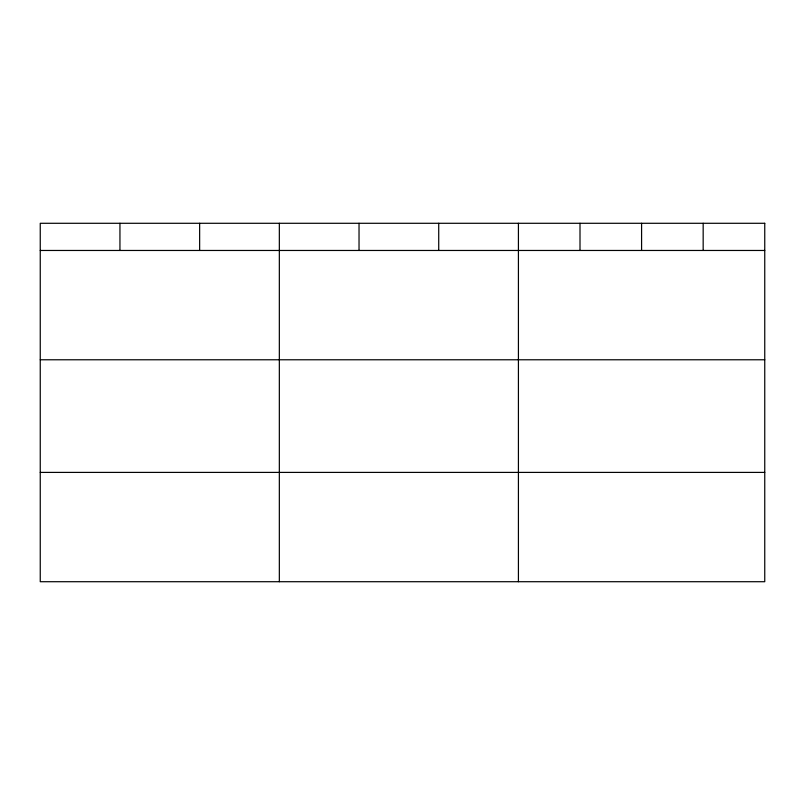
<?xml version="1.0" encoding="UTF-8"?>
<svg xmlns="http://www.w3.org/2000/svg" width="805" height="805" viewBox="0 0 805 805"><rect width="100%" height="100%" fill="white"/><g stroke="black" fill="none" stroke-linecap="round" stroke-linejoin="round"><path stroke-width="1.21" d="M40.25 250.466L764.75 250.466M40.25 359.775L764.75 359.775M40.25 472.404L764.75 472.404M703.168 223.287L703.168 250.466M641.585 223.287L641.585 250.466M580.003 223.287L580.003 250.466M518.42 223.287L518.42 581.713M438.725 223.287L438.725 250.466M359.03 223.287L359.03 250.466M279.335 223.287L279.335 581.713M199.64 223.287L199.64 250.466M119.945 223.287L119.945 250.466M764.75 223.287L40.25 223.287L40.25 581.713L764.75 581.713L764.75 223.287"/></g></svg>
